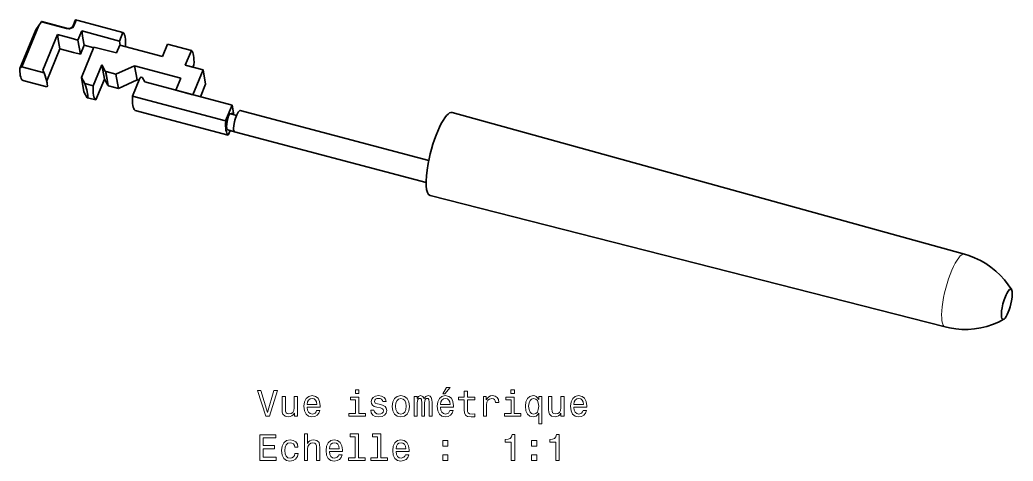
# Model space of a CAD drawing. Extents: x 284 to 1097, y 96 to 774.
# Drawn here: x 924.1 to 1059.9, y 665.6 to 725.9 of the extents above; entities that cross this region are included whole.
import ezdxf

# ---------------------------------------------------------------- set-up
doc = ezdxf.new("R2010")
doc.units = 0

msp = doc.modelspace()

# ---------------------------------------------------------------- linework, layer by layer
at = {"color": 7, "lineweight": 35, "ltscale": 0.15301}
msp.add_line((924.37, 719.5), (926.7, 725.16), dxfattribs=at)
at = {"color": 7, "lineweight": 35, "ltscale": 0.018053}
msp.add_line((926.3, 724.56), (926.7, 725.16), dxfattribs=at)
at = {"color": 7, "lineweight": 35, "ltscale": 0.01391}
msp.add_line((926.7, 725.16), (927.04, 725.6), dxfattribs=at)
at = {"color": 7, "lineweight": 13, "ltscale": 0.088008}
msp.add_line((927.04, 725.6), (930.44, 724.69), dxfattribs=at)
at = {"color": 7, "lineweight": 35, "ltscale": 0.087549}
msp.add_line((927.13, 725.68), (930.51, 724.78), dxfattribs=at)
at = {"color": 7, "lineweight": 35, "ltscale": 0.001119}
msp.add_line((931.35, 725.02), (931.33, 724.98), dxfattribs=at)
at = {"color": 7, "lineweight": 35, "ltscale": 0.021333}
msp.add_line((931.35, 725.02), (931.68, 725.8), dxfattribs=at)
at = {"color": 7, "lineweight": 13, "ltscale": 0.021334}
msp.add_line((931.52, 725.04), (931.84, 725.83), dxfattribs=at)
at = {"color": 7, "lineweight": 35, "ltscale": 0.002728}
msp.add_line((931.68, 725.8), (931.72, 725.91), dxfattribs=at)
at = {"color": 7, "lineweight": 13, "ltscale": 0.001467}
msp.add_line((931.84, 725.83), (931.86, 725.88), dxfattribs=at)
at = {"color": 7, "lineweight": 35, "ltscale": 0.006383}
msp.add_line((932.11, 725.82), (931.86, 725.88), dxfattribs=at)
at = {"color": 7, "lineweight": 35, "ltscale": 0.157694}
msp.add_line((938.21, 724.2), (932.11, 725.82), dxfattribs=at)
at = {"color": 7, "lineweight": 35, "ltscale": 0.142941}
msp.add_line((924.12, 719.27), (926.3, 724.56), dxfattribs=at)
at = {"color": 7, "lineweight": 35, "ltscale": 0.131323}
msp.add_line((927.25, 719.04), (929.25, 723.9), dxfattribs=at)
at = {"color": 7, "lineweight": 35, "ltscale": 0.024605}
for p, q in [((929.42, 722.93), (929.25, 723.9)), ((932.23, 722.18), (932.06, 723.15)), ((932.74, 723.42), (932.91, 722.45))]:
    msp.add_line(p, q, dxfattribs=at)
at = {"color": 7, "lineweight": 35, "ltscale": 0.048219}
msp.add_line((931.12, 723.4), (929.25, 723.9), dxfattribs=at)
at = {"color": 7, "lineweight": 35, "ltscale": 0.033388}
for p, q in [((932.06, 723.15), (932.57, 724.39)), ((932.4, 721.21), (932.91, 722.45))]:
    msp.add_line(p, q, dxfattribs=at)
at = {"color": 7, "lineweight": 35, "ltscale": 0.024607}
for p, q in [((932.74, 723.42), (932.57, 724.39)), ((929.42, 722.93), (929.59, 721.96)), ((932.23, 722.18), (932.4, 721.21))]:
    msp.add_line(p, q, dxfattribs=at)
at = {"color": 7, "lineweight": 35, "ltscale": 0.133238}
msp.add_line((937.72, 723.02), (932.57, 724.39), dxfattribs=at)
at = {"color": 7, "lineweight": 35, "ltscale": 0.031957}
msp.add_line((937.72, 723.02), (938.21, 724.2), dxfattribs=at)
at = {"color": 7, "lineweight": 35, "ltscale": 0.024457}
msp.add_line((931.12, 723.4), (932.06, 723.15), dxfattribs=at)
at = {"color": 7, "lineweight": 35, "ltscale": 0.033649}
msp.add_line((934.21, 722.1), (932.91, 722.45), dxfattribs=at)
at = {"color": 7, "lineweight": 35, "ltscale": 0.073452}
msp.add_line((934.25, 722.2), (933.14, 719.49), dxfattribs=at)
at = {"color": 7, "lineweight": 35, "ltscale": 0.079944}
msp.add_line((934.25, 722.2), (937.34, 721.38), dxfattribs=at)
at = {"color": 7, "lineweight": 35, "ltscale": 0.028936}
msp.add_line((937.79, 722.45), (937.34, 721.38), dxfattribs=at)
at = {"color": 7, "lineweight": 35, "ltscale": 0.014597}
msp.add_line((937.82, 722.44), (937.72, 723.02), dxfattribs=at)
at = {"color": 7, "lineweight": 35, "ltscale": 0.150196}
msp.add_line((943.59, 720.91), (937.79, 722.45), dxfattribs=at)
at = {"color": 7, "lineweight": 35, "ltscale": 0.000288746}
msp.add_line((938.54, 722.25), (938.55, 722.26), dxfattribs=at)
at = {"color": 7, "lineweight": 35, "ltscale": 0.045312}
msp.add_line((944.28, 722.58), (943.59, 720.91), dxfattribs=at)
at = {"color": 7, "lineweight": 35, "ltscale": 0.08479}
msp.add_line((947.56, 721.71), (944.28, 722.58), dxfattribs=at)
at = {"color": 7, "lineweight": 35, "ltscale": 0.118427}
msp.add_line((927.79, 717.58), (929.59, 721.96), dxfattribs=at)
at = {"color": 7, "lineweight": 35, "ltscale": 0.04822}
msp.add_line((931.46, 721.46), (929.59, 721.96), dxfattribs=at)
at = {"color": 7, "lineweight": 35, "ltscale": 0.024456}
msp.add_line((931.46, 721.46), (932.4, 721.21), dxfattribs=at)
at = {"color": 7, "lineweight": 35, "ltscale": 0.054215}
msp.add_line((946.73, 719.71), (947.56, 721.71), dxfattribs=at)
at = {"color": 7, "lineweight": 35, "ltscale": 0.079761}
msp.add_line((927.45, 718.68), (924.37, 719.5), dxfattribs=at)
at = {"color": 7, "lineweight": 35, "ltscale": 0.039525}
msp.add_line((933.14, 719.49), (932.53, 718.02), dxfattribs=at)
at = {"color": 7, "lineweight": 35, "ltscale": 0.077332}
msp.add_line((934.15, 716.9), (935.33, 719.76), dxfattribs=at)
at = {"color": 7, "lineweight": 35, "ltscale": 0.049212}
for p, q in [((935.67, 717.82), (935.33, 719.76)), ((937.58, 716.54), (937.24, 718.48))]:
    msp.add_line(p, q, dxfattribs=at)
at = {"color": 7, "lineweight": 35, "ltscale": 0.024242}
for p, q in [((935.33, 719.76), (935.8, 718.91)), ((935.67, 717.82), (936.14, 716.97))]:
    msp.add_line(p, q, dxfattribs=at)
at = {"color": 7, "lineweight": 35, "ltscale": 0.07029}
msp.add_line((939.8, 719.63), (937.24, 718.48), dxfattribs=at)
at = {"color": 7, "lineweight": 35, "ltscale": 0.04921}
for p, q in [((940.14, 717.69), (939.8, 719.63)), ((949.5, 717.12), (949.16, 719.06)), ((932.53, 718.02), (932.88, 716.09))]:
    msp.add_line(p, q, dxfattribs=at)
at = {"color": 7, "lineweight": 35, "ltscale": 0.163083}
msp.add_line((939.8, 719.63), (946.11, 717.96), dxfattribs=at)
at = {"color": 7, "lineweight": 35, "ltscale": 0.062755}
msp.add_line((949.16, 719.06), (946.73, 719.71), dxfattribs=at)
at = {"color": 7, "lineweight": 35, "ltscale": 0.009192}
msp.add_line((947.76, 719.43), (947.9, 719.77), dxfattribs=at)
at = {"color": 7, "lineweight": 35, "ltscale": 0.010302}
msp.add_line((927.45, 718.68), (927.25, 719.04), dxfattribs=at)
at = {"color": 7, "lineweight": 13, "ltscale": 0.049212}
for p, q in [((936.14, 716.97), (935.8, 718.91)), ((936.25, 716.89), (935.91, 718.83))]:
    msp.add_line(p, q, dxfattribs=at)
at = {"color": 7, "lineweight": 35, "ltscale": 0.03433}
msp.add_line((937.24, 718.48), (935.91, 718.83), dxfattribs=at)
at = {"color": 7, "lineweight": 35, "ltscale": 0.091481}
msp.add_line((947.77, 715.68), (949.16, 719.06), dxfattribs=at)
at = {"color": 7, "lineweight": 35, "ltscale": 0.079762}
msp.add_line((924.71, 717.56), (927.79, 716.74), dxfattribs=at)
at = {"color": 7, "lineweight": 35, "ltscale": 0.023322}
msp.add_line((932.53, 718.02), (932.99, 717.21), dxfattribs=at)
at = {"color": 7, "lineweight": 35, "ltscale": 0.00516}
msp.add_line((933.19, 717.16), (932.99, 717.21), dxfattribs=at)
at = {"color": 7, "lineweight": 35, "ltscale": 0.024879}
msp.add_line((934.15, 716.9), (933.19, 717.16), dxfattribs=at)
at = {"color": 7, "lineweight": 35, "ltscale": 0.07733}
msp.add_line((934.49, 714.96), (935.67, 717.82), dxfattribs=at)
at = {"color": 7, "lineweight": 35, "ltscale": 0.034331}
msp.add_line((937.58, 716.54), (936.25, 716.89), dxfattribs=at)
at = {"color": 7, "lineweight": 35, "ltscale": 0.070289}
msp.add_line((940.14, 717.69), (937.58, 716.54), dxfattribs=at)
at = {"color": 7, "lineweight": 35, "ltscale": 0.066585}
msp.add_line((939.52, 715.47), (940.53, 717.94), dxfattribs=at)
at = {"color": 7, "lineweight": 35, "ltscale": 0.006668}
msp.add_line((940.14, 717.69), (940.4, 717.62), dxfattribs=at)
at = {"color": 7, "lineweight": 35, "ltscale": 0.015562}
msp.add_line((940.9, 717.97), (941.2, 717.42), dxfattribs=at)
at = {"color": 7, "lineweight": 35, "ltscale": 0.308676}
msp.add_line((953.13, 714.25), (941.2, 717.42), dxfattribs=at)
at = {"color": 7, "lineweight": 35, "ltscale": 0.04474}
msp.add_line((946.11, 717.96), (945.43, 716.3), dxfattribs=at)
at = {"color": 7, "lineweight": 35, "ltscale": 0.046458}
msp.add_line((948.79, 715.4), (949.5, 717.12), dxfattribs=at)
at = {"color": 7, "lineweight": 35, "ltscale": 0.023323}
msp.add_line((932.88, 716.09), (933.33, 715.27), dxfattribs=at)
at = {"color": 7, "lineweight": 35, "ltscale": 0.329233}
for p, q in [((952.24, 712.09), (939.52, 715.47)), ((952.59, 710.15), (939.86, 713.53))]:
    msp.add_line(p, q, dxfattribs=at)
at = {"color": 7, "lineweight": 35, "ltscale": 0.060563}
msp.add_line((947.77, 715.68), (945.43, 716.3), dxfattribs=at)
at = {"color": 7, "lineweight": 35, "ltscale": 0.005161}
msp.add_line((933.33, 715.27), (933.53, 715.22), dxfattribs=at)
at = {"color": 7, "lineweight": 35, "ltscale": 0.024877}
msp.add_line((934.49, 714.96), (933.53, 715.22), dxfattribs=at)
at = {"color": 7, "lineweight": 35, "ltscale": 0.058444}
msp.add_line((952.24, 712.09), (953.13, 714.25), dxfattribs=at)
at = {"color": 7, "lineweight": 35, "ltscale": 0.033522}
msp.add_line((953.13, 714.25), (953.37, 712.93), dxfattribs=at)
at = {"color": 7, "lineweight": 35, "ltscale": 0.024225}
for p, q in [((952.77, 713.09), (953.71, 712.84)), ((952.52, 710.87), (953.46, 710.62))]:
    msp.add_line(p, q, dxfattribs=at)
at = {"color": 7, "lineweight": 35}
for p, q in [((980, 706.67), (954.23, 713.52)), ((1053.21, 693.88), (983.21, 713.25)), ((979.64, 703.66), (953.46, 710.62)), ((1050.57, 683.93), (980.19, 701.89))]:
    msp.add_line(p, q, dxfattribs=at)
at = {"color": 7, "lineweight": 35, "ltscale": 0.017203}
msp.add_line((952.59, 710.15), (952.85, 710.79), dxfattribs=at)
at = {"color": 7, "lineweight": 13}
msp.add_lwpolyline([(931.48, 724.98), (931.45, 724.92), (931.34, 724.81), (931.17, 724.72), (930.94, 724.66), (930.82, 724.65), (930.58, 724.67), (930.44, 724.69)], dxfattribs=at)
at = {"color": 7, "lineweight": 35}
for points in [[(931.33, 724.98), (931.27, 724.9), (931.12, 724.8), (930.95, 724.75), (930.72, 724.75), (930.51, 724.78)], [(931.86, 725.88), (931.77, 725.91), (931.73, 725.91), (931.72, 725.91), (931.72, 725.91), (931.72, 725.91), (931.72, 725.91)], [(924.18, 718.29), (924.14, 718.54), (924.12, 718.83), (924.12, 719.27)], [(924.18, 718.29), (924.23, 718.07), (924.29, 717.89), (924.4, 717.7)], [(927.85, 717.31), (927.73, 717.8), (927.55, 718.39), (927.45, 718.68)], [(927.85, 717.31), (927.87, 717.12), (927.88, 716.9), (927.84, 716.78), (927.79, 716.74)], [(933.38, 715.84), (933.27, 716.33), (933.09, 716.92), (932.99, 717.21)], [(933.38, 715.84), (933.41, 715.65), (933.41, 715.43), (933.37, 715.31), (933.33, 715.27)], [(1059.66, 688.99), (1059.2, 689.69), (1058.68, 690.37), (1058.11, 691), (1057.49, 691.58), (1056.83, 692.12), (1056.12, 692.6), (1055.38, 693.03), (1054.6, 693.4), (1053.8, 693.7), (1053.21, 693.88)], [(1058.59, 684.98), (1057.84, 684.59), (1057.06, 684.27), (1056.25, 684), (1055.43, 683.8), (1054.58, 683.67), (1053.73, 683.6), (1052.87, 683.6), (1052.01, 683.66), (1051.17, 683.79), (1050.57, 683.93)]]:
    msp.add_lwpolyline(points, dxfattribs=at)
at = {"color": 7, "lineweight": 13}
for points in [[(958.85, 675.24), (957.98, 672.26), (957.07, 675.24), (956.59, 675.24), (957.72, 671.73), (958.23, 671.73), (959.33, 675.24)], [(970.45, 675.35), (969.98, 675.35), (969.98, 674.85), (970.45, 674.85)], [(981.92, 674.81), (982.21, 674.81), (982.91, 675.67), (982.42, 675.67)], [(984.85, 673.97), (984.85, 672.61), (984.88, 672.18), (985.02, 671.87), (985.3, 671.7), (985.78, 671.64), (986.31, 671.66), (986.31, 672.04), (985.93, 672.01), (985.58, 672.05), (985.39, 672.18), (985.31, 672.39), (985.29, 672.69), (985.29, 673.97), (986.31, 673.97), (986.31, 674.35), (985.29, 674.35), (985.29, 675.14), (984.85, 675.14), (984.85, 674.35), (984.08, 674.35), (984.08, 673.97)], [(991.7, 675.35), (991.23, 675.35), (991.23, 674.85), (991.7, 674.85)], [(962.06, 674.44), (961.61, 674.44), (961.61, 672.88), (961.56, 672.51), (961.42, 672.25), (961.19, 672.09), (960.89, 672.04), (960.65, 672.08), (960.5, 672.2), (960.42, 672.41), (960.4, 672.7), (960.4, 674.44), (959.95, 674.44), (959.95, 672.66), (959.97, 672.3), (960.06, 672), (960.36, 671.73), (960.83, 671.64), (961.08, 671.67), (961.29, 671.76), (961.48, 671.92), (961.63, 672.15), (961.63, 671.73), (962.06, 671.73)], [(963.39, 672.96), (965.17, 672.96), (965.17, 673.16), (965.09, 673.74), (964.87, 674.18), (964.52, 674.44), (964.05, 674.54), (963.59, 674.44), (963.24, 674.15), (963.01, 673.69), (962.93, 673.09), (963, 672.47), (963.23, 672.01), (963.58, 671.73), (964.03, 671.64), (964.43, 671.7), (964.75, 671.87), (964.99, 672.15), (965.12, 672.51), (964.68, 672.51), (964.59, 672.31), (964.46, 672.16), (964.09, 672.03), (963.8, 672.09), (963.58, 672.27), (963.44, 672.55), (963.39, 672.94)], [(963.39, 673.33), (963.45, 673.68), (963.58, 673.94), (963.79, 674.09), (964.06, 674.15), (964.33, 674.09), (964.54, 673.94), (964.66, 673.68), (964.71, 673.33)], [(970.43, 672.11), (970.43, 674.35), (969.29, 674.35), (969.29, 673.97), (969.99, 673.97), (969.99, 672.11), (969.08, 672.11), (969.08, 671.73), (971.35, 671.73), (971.35, 672.11)], [(973.44, 673.31), (973.01, 673.41), (972.69, 673.53), (972.59, 673.76), (972.62, 673.93), (972.72, 674.05), (972.89, 674.13), (973.14, 674.16), (973.38, 674.13), (973.56, 674.04), (973.69, 673.9), (973.74, 673.72), (974.17, 673.72), (974.17, 673.73), (974.09, 674.06), (973.89, 674.31), (973.56, 674.48), (973.14, 674.54), (972.71, 674.48), (972.4, 674.31), (972.2, 674.06), (972.14, 673.75), (972.19, 673.45), (972.33, 673.23), (972.56, 673.08), (972.9, 672.98), (973.39, 672.86), (973.7, 672.73), (973.78, 672.63), (973.81, 672.48), (973.76, 672.29), (973.64, 672.15), (973.44, 672.06), (973.18, 672.03), (972.9, 672.06), (972.7, 672.17), (972.57, 672.34), (972.51, 672.57), (972.08, 672.57), (972.15, 672.17), (972.36, 671.88), (972.69, 671.7), (973.14, 671.64), (973.61, 671.7), (973.96, 671.88), (974.17, 672.16), (974.25, 672.53), (974.19, 672.85), (974.04, 673.06), (973.78, 673.2)], [(975.02, 673.08), (975.1, 672.47), (975.33, 672.01), (975.7, 671.73), (976.19, 671.64), (976.68, 671.73), (977.05, 672.01), (977.28, 672.46), (977.37, 673.08), (977.28, 673.7), (977.05, 674.16), (976.68, 674.44), (976.19, 674.54), (975.7, 674.44), (975.33, 674.15), (975.1, 673.7)], [(975.47, 673.09), (975.52, 673.54), (975.66, 673.87), (975.88, 674.07), (976.19, 674.14), (976.49, 674.07), (976.72, 673.88), (976.86, 673.54), (976.91, 673.09), (976.86, 672.63), (976.72, 672.3), (976.49, 672.1), (976.19, 672.03), (975.88, 672.1), (975.66, 672.3), (975.52, 672.63)], [(978.01, 671.73), (978.42, 671.73), (978.42, 673.54), (978.44, 673.81), (978.52, 674.01), (978.63, 674.13), (978.78, 674.17), (978.91, 674.13), (978.99, 674.03), (979.03, 673.86), (979.04, 673.63), (979.04, 671.73), (979.42, 671.73), (979.42, 673.54), (979.45, 673.81), (979.53, 674.01), (979.65, 674.13), (979.8, 674.17), (979.92, 674.13), (980, 674.03), (980.05, 673.63), (980.05, 671.73), (980.46, 671.73), (980.46, 673.6), (980.43, 673.99), (980.35, 674.29), (980.19, 674.47), (979.93, 674.54), (979.62, 674.44), (979.38, 674.14), (979.2, 674.43), (978.88, 674.54), (978.6, 674.44), (978.4, 674.15), (978.4, 674.44), (978.01, 674.44)], [(981.61, 672.96), (983.38, 672.96), (983.39, 673.16), (983.31, 673.74), (983.09, 674.18), (982.73, 674.44), (982.26, 674.54), (981.8, 674.44), (981.45, 674.15), (981.22, 673.69), (981.14, 673.09), (981.22, 672.47), (981.45, 672.01), (981.79, 671.73), (982.25, 671.64), (982.64, 671.7), (982.96, 671.87), (983.2, 672.15), (983.34, 672.51), (982.9, 672.51), (982.81, 672.31), (982.68, 672.16), (982.3, 672.03), (982.02, 672.09), (981.8, 672.27), (981.66, 672.55), (981.61, 672.94)], [(981.61, 673.33), (981.66, 673.68), (981.8, 673.94), (982.01, 674.09), (982.28, 674.15), (982.55, 674.09), (982.75, 673.94), (982.88, 673.68), (982.92, 673.33)], [(987.46, 671.73), (987.9, 671.73), (987.9, 673.28), (987.95, 673.65), (988.08, 673.92), (988.31, 674.08), (988.6, 674.14), (988.83, 674.1), (988.99, 674), (989.09, 673.83), (989.13, 673.6), (989.58, 673.6), (989.52, 674.01), (989.35, 674.3), (989.07, 674.48), (988.69, 674.54), (988.44, 674.5), (988.21, 674.39), (988.02, 674.22), (987.86, 673.99), (987.86, 674.44), (987.46, 674.44)], [(991.68, 672.11), (991.68, 674.35), (990.54, 674.35), (990.54, 673.97), (991.24, 673.97), (991.24, 672.11), (990.33, 672.11), (990.33, 671.73), (992.6, 671.73), (992.6, 672.11)], [(995.03, 674.02), (994.87, 674.25), (994.7, 674.41), (994.49, 674.5), (994.25, 674.54), (993.82, 674.44), (993.49, 674.15), (993.27, 673.7), (993.2, 673.09), (993.27, 672.47), (993.49, 672.02), (993.82, 671.73), (994.25, 671.64), (994.49, 671.67), (994.69, 671.75), (994.87, 671.91), (995.03, 672.15), (995.03, 670.68), (995.47, 670.68), (995.47, 674.44), (995.03, 674.44)], [(993.65, 673.09), (993.7, 673.54), (993.84, 673.87), (994.05, 674.07), (994.33, 674.14), (994.62, 674.07), (994.84, 673.87), (994.97, 673.54), (995.02, 673.09), (994.97, 672.63), (994.84, 672.3), (994.62, 672.1), (994.33, 672.03), (994.05, 672.1), (993.84, 672.3), (993.7, 672.63)], [(998.49, 674.44), (998.04, 674.44), (998.04, 672.88), (997.99, 672.51), (997.85, 672.25), (997.62, 672.09), (997.32, 672.04), (997.09, 672.08), (996.93, 672.2), (996.85, 672.41), (996.83, 672.7), (996.83, 674.44), (996.38, 674.44), (996.38, 672.66), (996.4, 672.3), (996.5, 672), (996.79, 671.73), (997.26, 671.64), (997.51, 671.67), (997.73, 671.76), (997.91, 671.92), (998.06, 672.15), (998.06, 671.73), (998.49, 671.73)], [(999.82, 672.96), (1001.6, 672.96), (1001.6, 673.16), (1001.52, 673.74), (1001.3, 674.18), (1000.95, 674.44), (1000.48, 674.54), (1000.02, 674.44), (999.67, 674.15), (999.44, 673.69), (999.36, 673.09), (999.44, 672.47), (999.66, 672.01), (1000.01, 671.73), (1000.46, 671.64), (1000.86, 671.7), (1001.18, 671.87), (1001.42, 672.15), (1001.55, 672.51), (1001.12, 672.51), (1001.02, 672.31), (1000.89, 672.16), (1000.52, 672.03), (1000.23, 672.09), (1000.02, 672.27), (999.87, 672.55), (999.82, 672.94)], [(999.82, 673.33), (999.88, 673.68), (1000.02, 673.94), (1000.22, 674.09), (1000.5, 674.15), (1000.76, 674.09), (1000.97, 673.94), (1001.1, 673.68), (1001.14, 673.33)], [(963, 665.69), (963.45, 665.69), (963.45, 667.25), (963.49, 667.61), (963.64, 667.87), (963.87, 668.03), (964.17, 668.09), (964.41, 668.04), (964.56, 667.9), (964.64, 667.68), (964.66, 667.37), (964.66, 665.69), (965.11, 665.69), (965.11, 667.47), (965.09, 667.82), (965, 668.12), (964.7, 668.39), (964.23, 668.49), (963.98, 668.45), (963.77, 668.36), (963.58, 668.21), (963.45, 668), (963.45, 669.31), (963, 669.31)], [(969.96, 668.93), (969.96, 666.06), (969.05, 666.06), (969.05, 665.69), (971.31, 665.69), (971.31, 666.06), (970.4, 666.06), (970.4, 669.31), (969.26, 669.31), (969.26, 668.93)], [(972.99, 668.93), (972.99, 666.06), (972.08, 666.06), (972.08, 665.69), (974.35, 665.69), (974.35, 666.06), (973.44, 666.06), (973.44, 669.31), (972.3, 669.31), (972.3, 668.93)], [(991.28, 665.69), (991.74, 665.69), (991.74, 669.21), (991.4, 669.21), (991.31, 668.9), (991.12, 668.7), (990.85, 668.58), (990.46, 668.53), (990.46, 668.18), (991.28, 668.18)], [(997.35, 665.69), (997.81, 665.69), (997.81, 669.21), (997.47, 669.21), (997.38, 668.9), (997.2, 668.7), (996.92, 668.58), (996.54, 668.53), (996.54, 668.18), (997.35, 668.18)], [(956.92, 665.69), (959.14, 665.69), (959.14, 666.11), (957.38, 666.11), (957.38, 667.29), (958.94, 667.29), (958.94, 667.71), (957.38, 667.71), (957.38, 668.76), (959.1, 668.76), (959.1, 669.19), (956.92, 669.19)], [(961.69, 667.5), (962.13, 667.5), (962.04, 667.9), (961.82, 668.22), (961.49, 668.41), (961.05, 668.49), (960.56, 668.39), (960.19, 668.11), (959.96, 667.65), (959.88, 667.03), (959.96, 666.42), (960.18, 665.97), (960.54, 665.69), (961.03, 665.59), (961.47, 665.67), (961.8, 665.88), (962.04, 666.21), (962.14, 666.65), (961.71, 666.65), (961.64, 666.37), (961.5, 666.16), (961.29, 666.03), (961.05, 665.99), (960.74, 666.05), (960.52, 666.26), (960.38, 666.58), (960.34, 667.05), (960.38, 667.5), (960.52, 667.83), (960.75, 668.03), (961.05, 668.1), (961.31, 668.06), (961.51, 667.94), (961.64, 667.75)], [(966.43, 666.91), (968.2, 666.91), (968.21, 667.12), (968.13, 667.7), (967.91, 668.13), (967.55, 668.39), (967.08, 668.49), (966.62, 668.39), (966.27, 668.11), (966.04, 667.65), (965.96, 667.04), (966.04, 666.42), (966.27, 665.97), (966.61, 665.69), (967.07, 665.59), (967.46, 665.66), (967.78, 665.83), (968.02, 666.1), (968.16, 666.46), (967.72, 666.46), (967.63, 666.26), (967.5, 666.11), (967.12, 665.99), (966.84, 666.04), (966.62, 666.22), (966.48, 666.51), (966.43, 666.9)], [(966.43, 667.28), (966.48, 667.63), (966.62, 667.89), (966.83, 668.05), (967.1, 668.1), (967.37, 668.05), (967.57, 667.89), (967.7, 667.63), (967.74, 667.28)], [(975.54, 666.91), (977.31, 666.91), (977.32, 667.12), (977.24, 667.7), (977.01, 668.13), (976.66, 668.39), (976.19, 668.49), (975.73, 668.39), (975.38, 668.11), (975.15, 667.65), (975.07, 667.04), (975.15, 666.42), (975.37, 665.97), (975.72, 665.69), (976.18, 665.59), (976.57, 665.66), (976.89, 665.83), (977.13, 666.1), (977.27, 666.46), (976.83, 666.46), (976.74, 666.26), (976.61, 666.11), (976.23, 665.99), (975.94, 666.04), (975.73, 666.22), (975.59, 666.51), (975.54, 666.9)], [(975.54, 667.28), (975.59, 667.63), (975.73, 667.89), (975.93, 668.05), (976.21, 668.1), (976.47, 668.05), (976.68, 667.89), (976.81, 667.63), (976.85, 667.28)], [(981.92, 667.64), (982.61, 667.64), (982.61, 668.39), (981.92, 668.39)], [(994.06, 667.64), (994.76, 667.64), (994.76, 668.39), (994.06, 668.39)], [(981.92, 665.69), (982.61, 665.69), (982.61, 666.44), (981.92, 666.44)], [(994.06, 665.69), (994.76, 665.69), (994.76, 666.44), (994.06, 666.44)]]:
    msp.add_lwpolyline(points, close=True, dxfattribs=at)
msp.add_arc((931.04, 725.24), 0.512, 329.3619, 337.528, dxfattribs=at)
at = {"color": 7, "lineweight": 35}
for centre, radius, start, end in [((917.68, 726.58), 9.74, 311.4024, 313.385), ((926.27, 721.55), 4.28, 244.0115, 248.5918), ((953.29, 713.06), 0.111, 209.7441, 242.4229)]:
    msp.add_arc(centre, radius, start, end, dxfattribs=at)
for centre, major_axis, ratio, start_param, end_param in [((927.01, 725.51), (0.121, 0.175), 0.123905, 0.044373, 1.126008), ((936.81, 719.41), (-1.29, -4.84), 0.247023, 2.652433, 3.04141), ((936.81, 719.41), (1.29, 4.84), 0.247023, 5.405049, 5.794026), ((946.16, 716.93), (-1.29, -4.84), 0.247023, 2.263457, 3.04141), ((935.98, 718.99), (0.197, 0.035), 0.855372, 3.429905, 4.215303), ((940.72, 717.89), (0.197, 0.035), 0.855372, 0.288313, 2.644507), ((935.89, 719.75), (1.29, 4.84), 0.247023, 2.263457, 3.04141), ((936.32, 717.06), (0.197, 0.035), 0.855372, 3.429905, 4.215303), ((941.26, 718.32), (1.29, 4.84), 0.247023, 2.263457, 3.04141), ((952.91, 712.32), (-0.39, -1.45), 0.247023, 4.22323, 6.283191), ((953.85, 712.07), (0.39, 1.45), 0.247023, 0.296239, 3.141598), ((953.85, 712.07), (-0.39, -1.45), 0.247023, 4.22323, 6.283191), ((953.85, 712.07), (0.39, 1.45), 0.247023, 0.000006, 0.296239), ((981.7, 707.57), (-1.51, -5.68), 0.247023, 3.139139, 5.008628), ((953.99, 714.94), (-1.29, -4.84), 0.247023, 5.405049, 6.183002), ((981.7, 707.57), (-1.51, -5.68), 0.247023, 5.008628, 6.285703), ((1059, 687.02), (-0.55, -2.06), 0.247023, 1.867035, 5.008628), ((1059, 687.02), (-0.55, -2.06), 0.247023, 5.008628, 8.15022)]:
    msp.add_ellipse(centre, major_axis=major_axis, ratio=ratio, start_param=start_param, end_param=end_param, dxfattribs=at)
at = {"color": 7, "lineweight": 13}
for centre, major_axis, ratio, start_param, end_param in [((931.5, 724.87), (0.172, -0.102), 0.418013, 1.914294, 3.146011), ((931.54, 724.94), (-0.185, 0.076), 0.455322, 4.993528, 6.283183), ((930.46, 724.59), (0.051, 0.193), 0.247023, 0.000005, 1.081637), ((952.91, 712.32), (-0.231, -0.87), 0.247023, 2.479256, 3.812691), ((1051.89, 688.91), (-1.32, -4.98), 0.247023, 3.139139, 6.285703)]:
    msp.add_ellipse(centre, major_axis=major_axis, ratio=ratio, start_param=start_param, end_param=end_param, dxfattribs=at)

doc.saveas('drawing.dxf')
